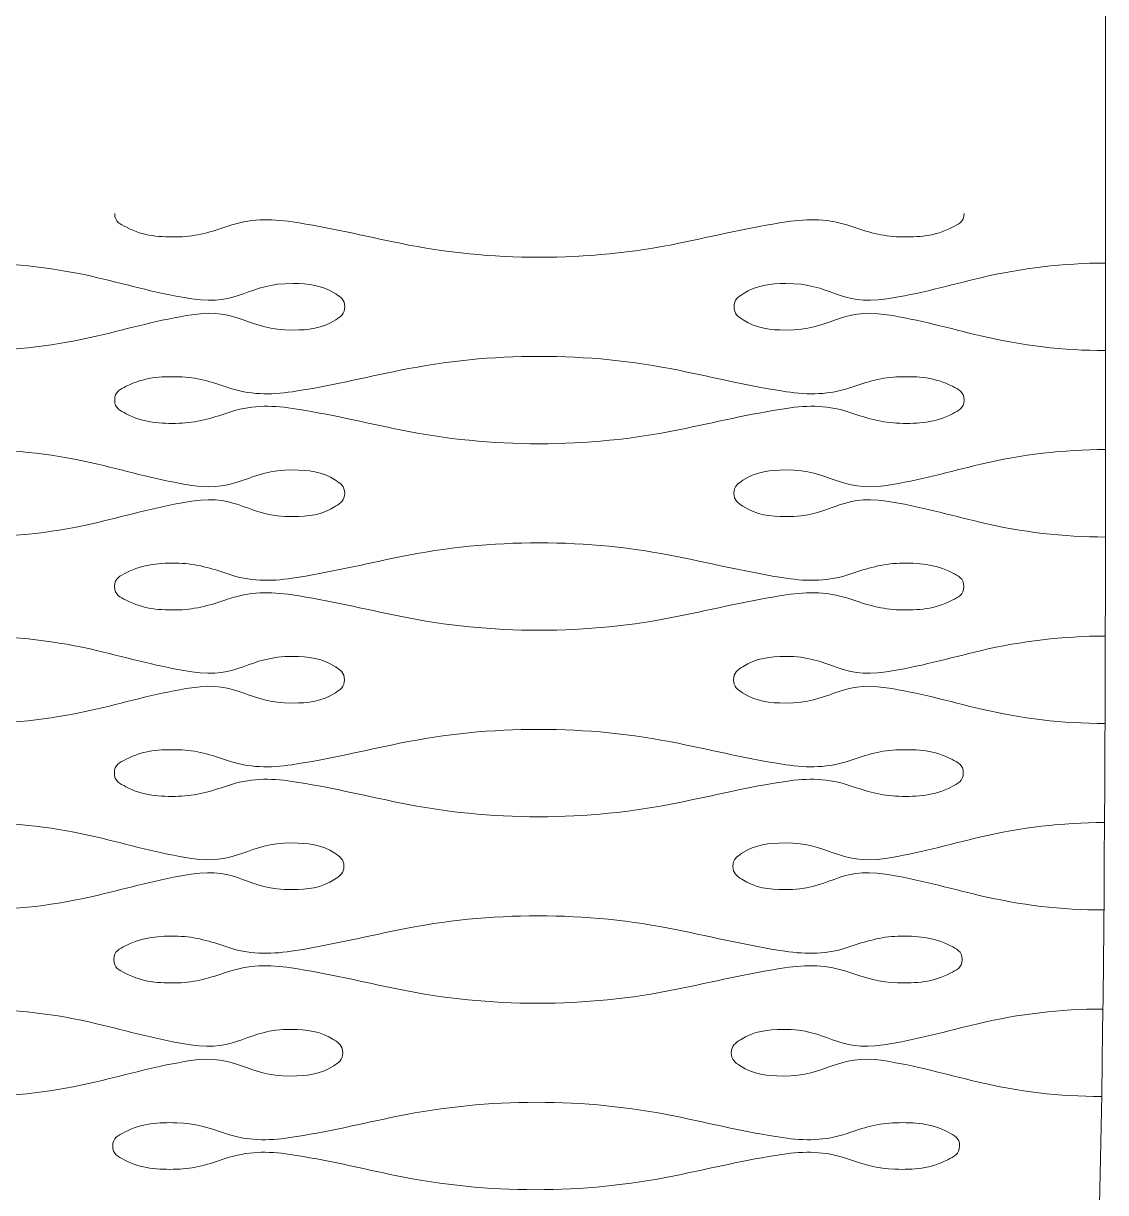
# Model space of a CAD drawing. Header units: centimetres. Extents: x -29.7 to 21.6, y -14.4 to 13.7.
# Drawn here: x -12.592 to -9.416, y -7.322 to -3.892 of the extents above; entities that cross this region are included whole.
import ezdxf

# ---------------------------------------------------------------- set-up
doc = ezdxf.new("R2010")
doc.units = ezdxf.units.CM
doc.header["$MEASUREMENT"] = 0
doc.layers.add('Layer 1', color=7, linetype='Continuous')

msp = doc.modelspace()

# ---------------------------------------------------------------- linework, layer by layer
at = {"layer": 'Layer 1', "color": 1, "lineweight": 9}
for points, knots in [([(-19.38621, -4.44965), (-19.38621, -4.44965), (-19.38621, -0.46166), (-19.38621, -0.46166), (-19.38621, -0.46166), (-19.38621, -0.46166), (-9.41625, -0.46166), (-9.41625, -0.46166), (-9.41625, -0.46166), (-9.41625, -0.46166), (-9.41625, -4.44965), (-9.41625, -4.44965)], [0, 0, 0, 0, 0.25, 0.25, 0.25, 0.25, 0.5, 0.5, 0.5, 0.5, 1, 1, 1, 1]), ([(-9.41625, -4.44965), (-9.41625, -7.29819), (-9.41625, -8.72246), (-9.66551, -10.14675), (-9.66551, -10.14675), (-9.91477, -11.57102), (-10.41326, -12.99531), (-12.40724, -14.41959)], [0, 0, 0, 0, 0.3333333, 0.3333333, 0.3333333, 0.3333333, 1, 1, 1, 1]), ([(-12.32417, -4.44965), (-12.32417, -4.47461), (-12.30775, -4.48057), (-12.29001, -4.48993), (-12.29001, -4.48993), (-12.23948, -4.51656), (-12.18989, -4.51916), (-12.1354, -4.51791), (-12.1354, -4.51791), (-12.08483, -4.51674), (-12.03908, -4.50281), (-11.99228, -4.48669), (-11.99228, -4.48669), (-11.92833, -4.46465), (-11.86824, -4.46431), (-11.80278, -4.47409), (-11.80278, -4.47409), (-11.69635, -4.49003), (-11.59201, -4.5154), (-11.48679, -4.53687), (-11.48679, -4.53687), (-11.35119, -4.56454), (-11.21628, -4.57787), (-11.07794, -4.57787)], [0, 0, 0, 0, 0.1428571, 0.1428571, 0.1428571, 0.1428571, 0.2857143, 0.2857143, 0.2857143, 0.2857143, 0.4285714, 0.4285714, 0.4285714, 0.4285714, 0.5714286, 0.5714286, 0.5714286, 0.5714286, 0.7142857, 0.7142857, 0.7142857, 0.7142857, 1, 1, 1, 1]), ([(-9.83168, -4.44965), (-9.83168, -4.47461), (-9.84811, -4.48057), (-9.86585, -4.48993), (-9.86585, -4.48993), (-9.91638, -4.51656), (-9.966, -4.51916), (-10.02049, -4.51791), (-10.02049, -4.51791), (-10.07102, -4.51674), (-10.11677, -4.50281), (-10.16358, -4.48669), (-10.16358, -4.48669), (-10.22753, -4.46465), (-10.28758, -4.46431), (-10.35305, -4.47409), (-10.35305, -4.47409), (-10.4595, -4.49003), (-10.56388, -4.5154), (-10.6691, -4.53687), (-10.6691, -4.53687), (-10.8047, -4.56454), (-10.9396, -4.57787), (-11.07794, -4.57787)], [0, 0, 0, 0, 0.1428571, 0.1428571, 0.1428571, 0.1428571, 0.2857143, 0.2857143, 0.2857143, 0.2857143, 0.4285714, 0.4285714, 0.4285714, 0.4285714, 0.5714286, 0.5714286, 0.5714286, 0.5714286, 0.7142857, 0.7142857, 0.7142857, 0.7142857, 1, 1, 1, 1]), ([(-12.7396, -4.59498), (-12.61503, -4.59498), (-12.49462, -4.60926), (-12.37347, -4.63795), (-12.37347, -4.63795), (-12.28163, -4.65966), (-12.191, -4.68573), (-12.09733, -4.70005), (-12.09733, -4.70005), (-11.95768, -4.72139), (-11.93399, -4.65333), (-11.80088, -4.65482), (-11.80088, -4.65482), (-11.75582, -4.65534), (-11.71569, -4.65894), (-11.67573, -4.68499), (-11.67573, -4.68499), (-11.66086, -4.69466), (-11.64915, -4.70263), (-11.64915, -4.72319)], [0, 0, 0, 0, 0.1666667, 0.1666667, 0.1666667, 0.1666667, 0.3333333, 0.3333333, 0.3333333, 0.3333333, 0.5, 0.5, 0.5, 0.5, 0.6666667, 0.6666667, 0.6666667, 0.6666667, 1, 1, 1, 1]), ([(-9.41629, -4.59498), (-9.54082, -4.59498), (-9.66127, -4.60926), (-9.78246, -4.63795), (-9.78246, -4.63795), (-9.87426, -4.65966), (-9.96485, -4.68573), (-10.05859, -4.70005), (-10.05859, -4.70005), (-10.19824, -4.72139), (-10.2219, -4.65333), (-10.355, -4.65482), (-10.355, -4.65482), (-10.40007, -4.65534), (-10.4402, -4.65894), (-10.4802, -4.68499), (-10.4802, -4.68499), (-10.49502, -4.69466), (-10.50677, -4.70263), (-10.50677, -4.72319)], [0, 0, 0, 0, 0.1666667, 0.1666667, 0.1666667, 0.1666667, 0.3333333, 0.3333333, 0.3333333, 0.3333333, 0.5, 0.5, 0.5, 0.5, 0.6666667, 0.6666667, 0.6666667, 0.6666667, 1, 1, 1, 1]), ([(-11.64915, -4.72319), (-11.64915, -4.74374), (-11.66086, -4.75173), (-11.67573, -4.7614), (-11.67573, -4.7614), (-11.71572, -4.78747), (-11.75588, -4.79107), (-11.80098, -4.79157), (-11.80098, -4.79157), (-11.93382, -4.79303), (-11.958, -4.72502), (-12.09737, -4.74636), (-12.09737, -4.74636), (-12.19107, -4.7607), (-12.28166, -4.78672), (-12.37347, -4.80844), (-12.37347, -4.80844), (-12.49462, -4.83711), (-12.61503, -4.85142), (-12.7396, -4.85142)], [0, 0, 0, 0, 0.1666667, 0.1666667, 0.1666667, 0.1666667, 0.3333333, 0.3333333, 0.3333333, 0.3333333, 0.5, 0.5, 0.5, 0.5, 0.6666667, 0.6666667, 0.6666667, 0.6666667, 1, 1, 1, 1]), ([(-10.50677, -4.72319), (-10.50677, -4.74374), (-10.49502, -4.75173), (-10.4802, -4.7614), (-10.4802, -4.7614), (-10.4402, -4.78747), (-10.40004, -4.79107), (-10.35494, -4.79157), (-10.35494, -4.79157), (-10.2221, -4.79303), (-10.19791, -4.72502), (-10.05849, -4.74636), (-10.05849, -4.74636), (-9.96485, -4.7607), (-9.87426, -4.78672), (-9.78246, -4.80844), (-9.78246, -4.80844), (-9.6613, -4.83713), (-9.54089, -4.85142), (-9.41633, -4.85142)], [0, 0, 0, 0, 0.1666667, 0.1666667, 0.1666667, 0.1666667, 0.3333333, 0.3333333, 0.3333333, 0.3333333, 0.5, 0.5, 0.5, 0.5, 0.6666667, 0.6666667, 0.6666667, 0.6666667, 1, 1, 1, 1]), ([(-12.32421, -4.99675), (-12.32421, -4.97179), (-12.30778, -4.96582), (-12.29004, -4.95647), (-12.29004, -4.95647), (-12.23948, -4.92983), (-12.18989, -4.92722), (-12.1354, -4.92849), (-12.1354, -4.92849), (-12.08483, -4.92967), (-12.03911, -4.94358), (-11.99234, -4.9597), (-11.99234, -4.9597), (-11.92836, -4.98174), (-11.86831, -4.98207), (-11.80284, -4.97228), (-11.80284, -4.97228), (-11.69638, -4.95635), (-11.59204, -4.93098), (-11.48681, -4.90951), (-11.48681, -4.90951), (-11.35122, -4.88186), (-11.21628, -4.86852), (-11.07797, -4.86852)], [0, 0, 0, 0, 0.1428571, 0.1428571, 0.1428571, 0.1428571, 0.2857143, 0.2857143, 0.2857143, 0.2857143, 0.4285714, 0.4285714, 0.4285714, 0.4285714, 0.5714286, 0.5714286, 0.5714286, 0.5714286, 0.7142857, 0.7142857, 0.7142857, 0.7142857, 1, 1, 1, 1]), ([(-9.83172, -4.99675), (-9.83172, -4.97179), (-9.84814, -4.96582), (-9.86592, -4.95647), (-9.86592, -4.95647), (-9.91645, -4.92983), (-9.96603, -4.92722), (-10.02052, -4.92849), (-10.02052, -4.92849), (-10.07109, -4.92967), (-10.11681, -4.94358), (-10.16361, -4.9597), (-10.16361, -4.9597), (-10.22756, -4.98174), (-10.28765, -4.98208), (-10.3531, -4.97228), (-10.3531, -4.97228), (-10.45957, -4.95635), (-10.56391, -4.93098), (-10.66913, -4.90951), (-10.66913, -4.90951), (-10.8047, -4.88186), (-10.93966, -4.86852), (-11.07797, -4.86852)], [0, 0, 0, 0, 0.1428571, 0.1428571, 0.1428571, 0.1428571, 0.2857143, 0.2857143, 0.2857143, 0.2857143, 0.4285714, 0.4285714, 0.4285714, 0.4285714, 0.5714286, 0.5714286, 0.5714286, 0.5714286, 0.7142857, 0.7142857, 0.7142857, 0.7142857, 1, 1, 1, 1]), ([(-12.32421, -4.99675), (-12.32421, -5.02172), (-12.30781, -5.02767), (-12.29004, -5.03702), (-12.29004, -5.03702), (-12.23954, -5.06366), (-12.18992, -5.06628), (-12.13544, -5.065), (-12.13544, -5.065), (-12.08487, -5.06384), (-12.03914, -5.04991), (-11.99234, -5.03379), (-11.99234, -5.03379), (-11.92836, -5.01177), (-11.86831, -5.01141), (-11.80284, -5.02121), (-11.80284, -5.02121), (-11.69641, -5.03715), (-11.5921, -5.06252), (-11.48688, -5.08397), (-11.48688, -5.08397), (-11.35129, -5.11165), (-11.21635, -5.12498), (-11.07808, -5.12498)], [0, 0, 0, 0, 0.1428571, 0.1428571, 0.1428571, 0.1428571, 0.2857143, 0.2857143, 0.2857143, 0.2857143, 0.4285714, 0.4285714, 0.4285714, 0.4285714, 0.5714286, 0.5714286, 0.5714286, 0.5714286, 0.7142857, 0.7142857, 0.7142857, 0.7142857, 1, 1, 1, 1]), ([(-9.83172, -4.99675), (-9.83178, -5.02172), (-9.84821, -5.02767), (-9.86594, -5.03702), (-9.86594, -5.03702), (-9.91648, -5.06366), (-9.96609, -5.06628), (-10.02059, -5.065), (-10.02059, -5.065), (-10.07115, -5.06384), (-10.11688, -5.04991), (-10.16365, -5.03379), (-10.16365, -5.03379), (-10.22763, -5.01175), (-10.28769, -5.01141), (-10.35314, -5.02121), (-10.35314, -5.02121), (-10.45961, -5.03715), (-10.56398, -5.06252), (-10.6692, -5.08397), (-10.6692, -5.08397), (-10.80476, -5.11165), (-10.93973, -5.12498), (-11.07808, -5.12498)], [0, 0, 0, 0, 0.1428571, 0.1428571, 0.1428571, 0.1428571, 0.2857143, 0.2857143, 0.2857143, 0.2857143, 0.4285714, 0.4285714, 0.4285714, 0.4285714, 0.5714286, 0.5714286, 0.5714286, 0.5714286, 0.7142857, 0.7142857, 0.7142857, 0.7142857, 1, 1, 1, 1]), ([(-12.73966, -5.14207), (-12.6151, -5.14207), (-12.49469, -5.15636), (-12.37356, -5.18505), (-12.37356, -5.18505), (-12.28176, -5.20677), (-12.19113, -5.23284), (-12.09746, -5.24713), (-12.09746, -5.24713), (-11.95778, -5.26849), (-11.93412, -5.20041), (-11.80098, -5.20193), (-11.80098, -5.20193), (-11.75598, -5.20243), (-11.71582, -5.20605), (-11.67586, -5.2321), (-11.67586, -5.2321), (-11.66106, -5.24177), (-11.64931, -5.24972), (-11.64931, -5.2703)], [0, 0, 0, 0, 0.1666667, 0.1666667, 0.1666667, 0.1666667, 0.3333333, 0.3333333, 0.3333333, 0.3333333, 0.5, 0.5, 0.5, 0.5, 0.6666667, 0.6666667, 0.6666667, 0.6666667, 1, 1, 1, 1]), ([(-9.41649, -5.14207), (-9.54108, -5.14207), (-9.66146, -5.15636), (-9.78265, -5.18505), (-9.78265, -5.18505), (-9.87449, -5.20677), (-9.96508, -5.23284), (-10.05881, -5.24713), (-10.05881, -5.24713), (-10.19846, -5.26848), (-10.22213, -5.20041), (-10.3552, -5.20193), (-10.3552, -5.20193), (-10.40027, -5.20243), (-10.44043, -5.20607), (-10.48042, -5.2321), (-10.48042, -5.2321), (-10.49524, -5.24177), (-10.50699, -5.24972), (-10.50703, -5.2703)], [0, 0, 0, 0, 0.1666667, 0.1666667, 0.1666667, 0.1666667, 0.3333333, 0.3333333, 0.3333333, 0.3333333, 0.5, 0.5, 0.5, 0.5, 0.6666667, 0.6666667, 0.6666667, 0.6666667, 1, 1, 1, 1]), ([(-11.64931, -5.2703), (-11.64931, -5.29084), (-11.66106, -5.29883), (-11.67589, -5.30847), (-11.67589, -5.30847), (-11.71592, -5.33458), (-11.75607, -5.33815), (-11.80118, -5.33866), (-11.80118, -5.33866), (-11.93402, -5.34015), (-11.9582, -5.27211), (-12.09753, -5.29347), (-12.09753, -5.29347), (-12.19123, -5.3078), (-12.28182, -5.33383), (-12.37363, -5.35555), (-12.37363, -5.35555), (-12.49475, -5.38424), (-12.6152, -5.39854), (-12.73973, -5.39854)], [0, 0, 0, 0, 0.1666667, 0.1666667, 0.1666667, 0.1666667, 0.3333333, 0.3333333, 0.3333333, 0.3333333, 0.5, 0.5, 0.5, 0.5, 0.6666667, 0.6666667, 0.6666667, 0.6666667, 1, 1, 1, 1]), ([(-10.50703, -5.2703), (-10.50703, -5.29084), (-10.49528, -5.29883), (-10.48049, -5.30847), (-10.48049, -5.30847), (-10.44049, -5.33458), (-10.40034, -5.33815), (-10.35527, -5.33866), (-10.35527, -5.33866), (-10.22236, -5.34015), (-10.19821, -5.27211), (-10.05881, -5.29347), (-10.05881, -5.29347), (-9.96514, -5.3078), (-9.87462, -5.33383), (-9.78285, -5.35555), (-9.78285, -5.35555), (-9.66169, -5.38424), (-9.54128, -5.39854), (-9.41675, -5.39854)], [0, 0, 0, 0, 0.1666667, 0.1666667, 0.1666667, 0.1666667, 0.3333333, 0.3333333, 0.3333333, 0.3333333, 0.5, 0.5, 0.5, 0.5, 0.6666667, 0.6666667, 0.6666667, 0.6666667, 1, 1, 1, 1]), ([(-12.32444, -5.54386), (-12.32444, -5.51888), (-12.308, -5.51292), (-12.29027, -5.50356), (-12.29027, -5.50356), (-12.23974, -5.47694), (-12.19012, -5.47432), (-12.13563, -5.47558), (-12.13563, -5.47558), (-12.08506, -5.47678), (-12.03934, -5.49067), (-11.99258, -5.50681), (-11.99258, -5.50681), (-11.92862, -5.52885), (-11.86856, -5.52917), (-11.80311, -5.51938), (-11.80311, -5.51938), (-11.69668, -5.50344), (-11.59234, -5.47809), (-11.48708, -5.45662), (-11.48708, -5.45662), (-11.35152, -5.42896), (-11.21662, -5.41563), (-11.07827, -5.41563)], [0, 0, 0, 0, 0.1428571, 0.1428571, 0.1428571, 0.1428571, 0.2857143, 0.2857143, 0.2857143, 0.2857143, 0.4285714, 0.4285714, 0.4285714, 0.4285714, 0.5714286, 0.5714286, 0.5714286, 0.5714286, 0.7142857, 0.7142857, 0.7142857, 0.7142857, 1, 1, 1, 1]), ([(-9.83227, -5.54386), (-9.83227, -5.51888), (-9.84866, -5.51294), (-9.8664, -5.50356), (-9.8664, -5.50356), (-9.9169, -5.47692), (-9.96652, -5.47432), (-10.02098, -5.47558), (-10.02098, -5.47558), (-10.07154, -5.47678), (-10.1173, -5.49067), (-10.16407, -5.50681), (-10.16407, -5.50681), (-10.22806, -5.52885), (-10.28811, -5.52919), (-10.35357, -5.51938), (-10.35357, -5.51938), (-10.45997, -5.50344), (-10.56427, -5.47809), (-10.66949, -5.45662), (-10.66949, -5.45662), (-10.80506, -5.42894), (-10.93997, -5.41563), (-11.07827, -5.41563)], [0, 0, 0, 0, 0.1428571, 0.1428571, 0.1428571, 0.1428571, 0.2857143, 0.2857143, 0.2857143, 0.2857143, 0.4285714, 0.4285714, 0.4285714, 0.4285714, 0.5714286, 0.5714286, 0.5714286, 0.5714286, 0.7142857, 0.7142857, 0.7142857, 0.7142857, 1, 1, 1, 1]), ([(-12.32444, -5.54386), (-12.32447, -5.5688), (-12.30807, -5.57478), (-12.29033, -5.58413), (-12.29033, -5.58413), (-12.23983, -5.61078), (-12.19021, -5.61337), (-12.13579, -5.61212), (-12.13579, -5.61212), (-12.08519, -5.61093), (-12.03944, -5.59702), (-11.99267, -5.58091), (-11.99267, -5.58091), (-11.92869, -5.55886), (-11.86863, -5.55852), (-11.80317, -5.5683), (-11.80317, -5.5683), (-11.69677, -5.58424), (-11.59246, -5.60961), (-11.48731, -5.63109), (-11.48731, -5.63109), (-11.35178, -5.65874), (-11.21691, -5.67209), (-11.07867, -5.67209)], [0, 0, 0, 0, 0.1428571, 0.1428571, 0.1428571, 0.1428571, 0.2857143, 0.2857143, 0.2857143, 0.2857143, 0.4285714, 0.4285714, 0.4285714, 0.4285714, 0.5714286, 0.5714286, 0.5714286, 0.5714286, 0.7142857, 0.7142857, 0.7142857, 0.7142857, 1, 1, 1, 1]), ([(-9.83227, -5.54386), (-9.83236, -5.56882), (-9.84876, -5.57478), (-9.86653, -5.58413), (-9.86653, -5.58413), (-9.9171, -5.61075), (-9.96671, -5.61337), (-10.02124, -5.61212), (-10.02124, -5.61212), (-10.07177, -5.61093), (-10.11747, -5.59704), (-10.1642, -5.58091), (-10.1642, -5.58091), (-10.22815, -5.55885), (-10.28821, -5.55852), (-10.35366, -5.5683), (-10.35366, -5.5683), (-10.46013, -5.58424), (-10.5645, -5.60961), (-10.66979, -5.63109), (-10.66979, -5.63109), (-10.80535, -5.65873), (-10.94032, -5.67209), (-11.07867, -5.67209)], [0, 0, 0, 0, 0.1428571, 0.1428571, 0.1428571, 0.1428571, 0.2857143, 0.2857143, 0.2857143, 0.2857143, 0.4285714, 0.4285714, 0.4285714, 0.4285714, 0.5714286, 0.5714286, 0.5714286, 0.5714286, 0.7142857, 0.7142857, 0.7142857, 0.7142857, 1, 1, 1, 1]), ([(-12.73992, -5.68918), (-12.61546, -5.68918), (-12.49505, -5.70347), (-12.37392, -5.73214), (-12.37392, -5.73214), (-12.28218, -5.75387), (-12.19163, -5.77994), (-12.09799, -5.79426), (-12.09799, -5.79426), (-11.95831, -5.81561), (-11.93467, -5.74752), (-11.80154, -5.74903), (-11.80154, -5.74903), (-11.75654, -5.74955), (-11.71638, -5.75313), (-11.67644, -5.7792), (-11.67644, -5.7792), (-11.66165, -5.78887), (-11.64994, -5.79686), (-11.64997, -5.8174)], [0, 0, 0, 0, 0.1666667, 0.1666667, 0.1666667, 0.1666667, 0.3333333, 0.3333333, 0.3333333, 0.3333333, 0.5, 0.5, 0.5, 0.5, 0.6666667, 0.6666667, 0.6666667, 0.6666667, 1, 1, 1, 1]), ([(-9.41737, -5.68918), (-9.54194, -5.68918), (-9.66238, -5.70347), (-9.7836, -5.73214), (-9.7836, -5.73214), (-9.87544, -5.75387), (-9.96607, -5.77994), (-10.05983, -5.79426), (-10.05983, -5.79426), (-10.19938, -5.81558), (-10.22305, -5.74752), (-10.35605, -5.74903), (-10.35605, -5.74903), (-10.40112, -5.74955), (-10.44128, -5.75315), (-10.48127, -5.7792), (-10.48127, -5.7792), (-10.4961, -5.78887), (-10.50788, -5.79682), (-10.50792, -5.8174)], [0, 0, 0, 0, 0.1666667, 0.1666667, 0.1666667, 0.1666667, 0.3333333, 0.3333333, 0.3333333, 0.3333333, 0.5, 0.5, 0.5, 0.5, 0.6666667, 0.6666667, 0.6666667, 0.6666667, 1, 1, 1, 1]), ([(-11.64997, -5.8174), (-11.64997, -5.83797), (-11.66176, -5.84594), (-11.67658, -5.85559), (-11.67658, -5.85559), (-11.71661, -5.88168), (-11.75677, -5.88526), (-11.80186, -5.88576), (-11.80186, -5.88576), (-11.93464, -5.88724), (-11.95879, -5.81923), (-12.09812, -5.84057), (-12.09812, -5.84057), (-12.19179, -5.85489), (-12.28238, -5.88093), (-12.37418, -5.90265), (-12.37418, -5.90265), (-12.49532, -5.93132), (-12.61569, -5.94563), (-12.74022, -5.94563)], [0, 0, 0, 0, 0.1666667, 0.1666667, 0.1666667, 0.1666667, 0.3333333, 0.3333333, 0.3333333, 0.3333333, 0.5, 0.5, 0.5, 0.5, 0.6666667, 0.6666667, 0.6666667, 0.6666667, 1, 1, 1, 1]), ([(-10.50792, -5.8174), (-10.50798, -5.83795), (-10.4963, -5.84592), (-10.48147, -5.85559), (-10.48147, -5.85559), (-10.44151, -5.88171), (-10.40135, -5.88526), (-10.35628, -5.88576), (-10.35628, -5.88576), (-10.22344, -5.88724), (-10.19932, -5.8192), (-10.05986, -5.84057), (-10.05986, -5.84057), (-9.96626, -5.85489), (-9.8758, -5.88093), (-9.78412, -5.90265), (-9.78412, -5.90265), (-9.66303, -5.93134), (-9.54269, -5.94563), (-9.41822, -5.94563)], [0, 0, 0, 0, 0.1666667, 0.1666667, 0.1666667, 0.1666667, 0.3333333, 0.3333333, 0.3333333, 0.3333333, 0.5, 0.5, 0.5, 0.5, 0.6666667, 0.6666667, 0.6666667, 0.6666667, 1, 1, 1, 1]), ([(-12.32519, -6.09094), (-12.32516, -6.06599), (-12.30873, -6.06001), (-12.29099, -6.05066), (-12.29099, -6.05066), (-12.24042, -6.02404), (-12.19084, -6.02142), (-12.13638, -6.02268), (-12.13638, -6.02268), (-12.08585, -6.02386), (-12.04016, -6.03779), (-11.99339, -6.05389), (-11.99339, -6.05389), (-11.92948, -6.07596), (-11.86942, -6.07627), (-11.80402, -6.06649), (-11.80402, -6.06649), (-11.69755, -6.05055), (-11.59322, -6.02519), (-11.48799, -6.00372), (-11.48799, -6.00372), (-11.35248, -5.97607), (-11.21757, -5.96274), (-11.07926, -5.96274)], [0, 0, 0, 0, 0.1428571, 0.1428571, 0.1428571, 0.1428571, 0.2857143, 0.2857143, 0.2857143, 0.2857143, 0.4285714, 0.4285714, 0.4285714, 0.4285714, 0.5714286, 0.5714286, 0.5714286, 0.5714286, 0.7142857, 0.7142857, 0.7142857, 0.7142857, 1, 1, 1, 1]), ([(-9.8339, -6.09094), (-9.83381, -6.066), (-9.8502, -6.06004), (-9.86791, -6.05066), (-9.86791, -6.05066), (-9.91841, -6.02401), (-9.96796, -6.02142), (-10.02239, -6.02268), (-10.02239, -6.02268), (-10.07299, -6.02386), (-10.11871, -6.03779), (-10.16551, -6.05389), (-10.16551, -6.05389), (-10.22946, -6.07592), (-10.28952, -6.07627), (-10.35494, -6.06649), (-10.35494, -6.06649), (-10.46128, -6.05055), (-10.56555, -6.02519), (-10.67067, -6.00372), (-10.67067, -6.00372), (-10.80613, -5.97607), (-10.94104, -5.96274), (-11.07926, -5.96274)], [0, 0, 0, 0, 0.1428571, 0.1428571, 0.1428571, 0.1428571, 0.2857143, 0.2857143, 0.2857143, 0.2857143, 0.4285714, 0.4285714, 0.4285714, 0.4285714, 0.5714286, 0.5714286, 0.5714286, 0.5714286, 0.7142857, 0.7142857, 0.7142857, 0.7142857, 1, 1, 1, 1]), ([(-12.32519, -6.09094), (-12.32526, -6.11588), (-12.30886, -6.12186), (-12.29115, -6.13123), (-12.29115, -6.13123), (-12.24065, -6.15791), (-12.19113, -6.16049), (-12.13671, -6.15921), (-12.13671, -6.15921), (-12.08611, -6.15803), (-12.04039, -6.1441), (-11.99358, -6.128), (-11.99358, -6.128), (-11.92963, -6.10598), (-11.86958, -6.1056), (-11.80415, -6.11542), (-11.80415, -6.11542), (-11.69785, -6.13133), (-11.59368, -6.15672), (-11.48855, -6.17819), (-11.48855, -6.17819), (-11.35312, -6.20584), (-11.21834, -6.21917), (-11.08017, -6.21917)], [0, 0, 0, 0, 0.1428571, 0.1428571, 0.1428571, 0.1428571, 0.2857143, 0.2857143, 0.2857143, 0.2857143, 0.4285714, 0.4285714, 0.4285714, 0.4285714, 0.5714286, 0.5714286, 0.5714286, 0.5714286, 0.7142857, 0.7142857, 0.7142857, 0.7142857, 1, 1, 1, 1]), ([(-9.8339, -6.09094), (-9.83403, -6.11595), (-9.8505, -6.12186), (-9.8683, -6.13123), (-9.8683, -6.13123), (-9.9189, -6.15782), (-9.96849, -6.16049), (-10.02301, -6.15921), (-10.02301, -6.15921), (-10.07351, -6.15803), (-10.11917, -6.14414), (-10.16583, -6.128), (-10.16583, -6.128), (-10.22976, -6.10591), (-10.28975, -6.10564), (-10.35517, -6.11542), (-10.35517, -6.11542), (-10.46167, -6.13136), (-10.5661, -6.15672), (-10.67135, -6.17819), (-10.67135, -6.17819), (-10.80692, -6.20584), (-10.94186, -6.21917), (-11.08017, -6.21917)], [0, 0, 0, 0, 0.1428571, 0.1428571, 0.1428571, 0.1428571, 0.2857143, 0.2857143, 0.2857143, 0.2857143, 0.4285714, 0.4285714, 0.4285714, 0.4285714, 0.5714286, 0.5714286, 0.5714286, 0.5714286, 0.7142857, 0.7142857, 0.7142857, 0.7142857, 1, 1, 1, 1]), ([(-12.74074, -6.23627), (-12.61631, -6.23627), (-12.49603, -6.25055), (-12.37497, -6.27924), (-12.37497, -6.27924), (-12.28329, -6.30098), (-12.19286, -6.32703), (-12.09927, -6.34134), (-12.09927, -6.34134), (-11.95958, -6.36272), (-11.93605, -6.29461), (-11.80288, -6.29613), (-11.80288, -6.29613), (-11.75791, -6.29666), (-11.71785, -6.3002), (-11.67795, -6.3263), (-11.67795, -6.3263), (-11.66316, -6.33598), (-11.65148, -6.34397), (-11.65154, -6.36449)], [0, 0, 0, 0, 0.1666667, 0.1666667, 0.1666667, 0.1666667, 0.3333333, 0.3333333, 0.3333333, 0.3333333, 0.5, 0.5, 0.5, 0.5, 0.6666667, 0.6666667, 0.6666667, 0.6666667, 1, 1, 1, 1]), ([(-9.41973, -6.23627), (-9.54432, -6.23627), (-9.66473, -6.25059), (-9.78593, -6.27924), (-9.78593, -6.27924), (-9.87783, -6.30098), (-9.96849, -6.32703), (-10.06225, -6.34134), (-10.06225, -6.34134), (-10.2017, -6.36265), (-10.22527, -6.29461), (-10.35818, -6.29613), (-10.35818, -6.29613), (-10.40325, -6.29666), (-10.44341, -6.30028), (-10.48343, -6.3263), (-10.48343, -6.3263), (-10.49825, -6.33595), (-10.51003, -6.3439), (-10.51021, -6.36449)], [0, 0, 0, 0, 0.1666667, 0.1666667, 0.1666667, 0.1666667, 0.3333333, 0.3333333, 0.3333333, 0.3333333, 0.5, 0.5, 0.5, 0.5, 0.6666667, 0.6666667, 0.6666667, 0.6666667, 1, 1, 1, 1]), ([(-11.65154, -6.36449), (-11.65164, -6.38507), (-11.66342, -6.39302), (-11.67825, -6.40269), (-11.67825, -6.40269), (-11.71827, -6.42874), (-11.75843, -6.43236), (-11.80354, -6.43286), (-11.80354, -6.43286), (-11.93621, -6.43433), (-11.96027, -6.36635), (-12.0995, -6.38766), (-12.0995, -6.38766), (-12.19313, -6.40199), (-12.28369, -6.42801), (-12.37549, -6.44974), (-12.37549, -6.44974), (-12.49659, -6.47841), (-12.61687, -6.49272), (-12.74136, -6.49272)], [0, 0, 0, 0, 0.1666667, 0.1666667, 0.1666667, 0.1666667, 0.3333333, 0.3333333, 0.3333333, 0.3333333, 0.5, 0.5, 0.5, 0.5, 0.6666667, 0.6666667, 0.6666667, 0.6666667, 1, 1, 1, 1]), ([(-10.51021, -6.36449), (-10.5103, -6.38502), (-10.49865, -6.393), (-10.48389, -6.40269), (-10.48389, -6.40269), (-10.44399, -6.42885), (-10.40387, -6.43236), (-10.3589, -6.43286), (-10.3589, -6.43286), (-10.22596, -6.43434), (-10.20197, -6.36625), (-10.06248, -6.38766), (-10.06248, -6.38766), (-9.96904, -6.40199), (-9.87867, -6.42801), (-9.7871, -6.44974), (-9.7871, -6.44974), (-9.66617, -6.47845), (-9.54596, -6.49272), (-9.42163, -6.49272)], [0, 0, 0, 0, 0.1666667, 0.1666667, 0.1666667, 0.1666667, 0.3333333, 0.3333333, 0.3333333, 0.3333333, 0.5, 0.5, 0.5, 0.5, 0.6666667, 0.6666667, 0.6666667, 0.6666667, 1, 1, 1, 1]), ([(-12.32682, -6.63805), (-12.32676, -6.61309), (-12.31036, -6.60712), (-12.29259, -6.59776), (-12.29259, -6.59776), (-12.24209, -6.57115), (-12.19254, -6.56852), (-12.13812, -6.56977), (-12.13812, -6.56977), (-12.08758, -6.57095), (-12.04196, -6.58486), (-11.99528, -6.60098), (-11.99528, -6.60098), (-11.93137, -6.62307), (-11.87141, -6.62336), (-11.80605, -6.61358), (-11.80605, -6.61358), (-11.69965, -6.59764), (-11.59534, -6.57229), (-11.49013, -6.55081), (-11.49013, -6.55081), (-11.35466, -6.52315), (-11.21982, -6.50983), (-11.08157, -6.50983)], [0, 0, 0, 0, 0.1428571, 0.1428571, 0.1428571, 0.1428571, 0.2857143, 0.2857143, 0.2857143, 0.2857143, 0.4285714, 0.4285714, 0.4285714, 0.4285714, 0.5714286, 0.5714286, 0.5714286, 0.5714286, 0.7142857, 0.7142857, 0.7142857, 0.7142857, 1, 1, 1, 1]), ([(-9.83757, -6.63805), (-9.83741, -6.61312), (-9.85371, -6.60713), (-9.87142, -6.59776), (-9.87142, -6.59776), (-9.92181, -6.57106), (-9.97133, -6.56852), (-10.0257, -6.56977), (-10.0257, -6.56977), (-10.07626, -6.57095), (-10.12198, -6.58488), (-10.16879, -6.60098), (-10.16879, -6.60098), (-10.2327, -6.62299), (-10.29272, -6.62338), (-10.35811, -6.61358), (-10.35811, -6.61358), (-10.46435, -6.59764), (-10.56843, -6.57229), (-10.67342, -6.55081), (-10.67342, -6.55081), (-10.80875, -6.52314), (-10.94349, -6.50983), (-11.08157, -6.50983)], [0, 0, 0, 0, 0.1428571, 0.1428571, 0.1428571, 0.1428571, 0.2857143, 0.2857143, 0.2857143, 0.2857143, 0.4285714, 0.4285714, 0.4285714, 0.4285714, 0.5714286, 0.5714286, 0.5714286, 0.5714286, 0.7142857, 0.7142857, 0.7142857, 0.7142857, 1, 1, 1, 1]), ([(-12.32682, -6.63805), (-12.32699, -6.66294), (-12.31066, -6.66896), (-12.29298, -6.67832), (-12.29298, -6.67832), (-12.24255, -6.70499), (-12.1931, -6.70756), (-12.13877, -6.70629), (-12.13877, -6.70629), (-12.08817, -6.70512), (-12.04245, -6.69118), (-11.99565, -6.67508), (-11.99565, -6.67508), (-11.93177, -6.65309), (-11.87174, -6.65269), (-11.80635, -6.66251), (-11.80635, -6.66251), (-11.70018, -6.67841), (-11.59616, -6.7038), (-11.49124, -6.72525), (-11.49124, -6.72525), (-11.356, -6.75294), (-11.22142, -6.76626), (-11.08341, -6.76626)], [0, 0, 0, 0, 0.1428571, 0.1428571, 0.1428571, 0.1428571, 0.2857143, 0.2857143, 0.2857143, 0.2857143, 0.4285714, 0.4285714, 0.4285714, 0.4285714, 0.5714286, 0.5714286, 0.5714286, 0.5714286, 0.7142857, 0.7142857, 0.7142857, 0.7142857, 1, 1, 1, 1]), ([(-9.83757, -6.63805), (-9.83786, -6.66303), (-9.85439, -6.66896), (-9.87223, -6.67832), (-9.87223, -6.67832), (-9.92279, -6.70482), (-9.97241, -6.70756), (-10.02697, -6.70629), (-10.02697, -6.70629), (-10.07738, -6.70512), (-10.12286, -6.69123), (-10.16944, -6.67508), (-10.16944, -6.67508), (-10.23329, -6.65297), (-10.29324, -6.65272), (-10.35854, -6.66251), (-10.35854, -6.66251), (-10.46507, -6.67845), (-10.56948, -6.7038), (-10.67483, -6.72525), (-10.67483, -6.72525), (-10.81029, -6.75289), (-10.9452, -6.76626), (-11.08341, -6.76626)], [0, 0, 0, 0, 0.1428571, 0.1428571, 0.1428571, 0.1428571, 0.2857143, 0.2857143, 0.2857143, 0.2857143, 0.4285714, 0.4285714, 0.4285714, 0.4285714, 0.5714286, 0.5714286, 0.5714286, 0.5714286, 0.7142857, 0.7142857, 0.7142857, 0.7142857, 1, 1, 1, 1]), ([(-12.74241, -6.78334), (-12.61814, -6.78334), (-12.49799, -6.79761), (-12.37714, -6.82632), (-12.37714, -6.82632), (-12.28562, -6.84804), (-12.19532, -6.8741), (-12.10192, -6.88842), (-12.10192, -6.88842), (-11.96217, -6.90984), (-11.9389, -6.84168), (-11.80573, -6.8432), (-11.80573, -6.8432), (-11.76082, -6.84372), (-11.72083, -6.84725), (-11.68103, -6.87338), (-11.68103, -6.87338), (-11.66627, -6.88305), (-11.65465, -6.89107), (-11.65481, -6.91155)], [0, 0, 0, 0, 0.1666667, 0.1666667, 0.1666667, 0.1666667, 0.3333333, 0.3333333, 0.3333333, 0.3333333, 0.5, 0.5, 0.5, 0.5, 0.6666667, 0.6666667, 0.6666667, 0.6666667, 1, 1, 1, 1]), ([(-9.42476, -6.78334), (-9.5493, -6.78334), (-9.66967, -6.79768), (-9.79084, -6.82632), (-9.79084, -6.82632), (-9.88277, -6.84803), (-9.97346, -6.87408), (-10.06726, -6.88842), (-10.06726, -6.88842), (-10.20648, -6.90971), (-10.22985, -6.84168), (-10.36259, -6.8432), (-10.36259, -6.8432), (-10.40767, -6.84372), (-10.44783, -6.84743), (-10.48785, -6.87338), (-10.48785, -6.87338), (-10.50271, -6.88301), (-10.51456, -6.89097), (-10.51478, -6.91155)], [0, 0, 0, 0, 0.1666667, 0.1666667, 0.1666667, 0.1666667, 0.3333333, 0.3333333, 0.3333333, 0.3333333, 0.5, 0.5, 0.5, 0.5, 0.6666667, 0.6666667, 0.6666667, 0.6666667, 1, 1, 1, 1]), ([(-11.65481, -6.91155), (-11.65495, -6.93214), (-11.66676, -6.94009), (-11.68158, -6.94975), (-11.68158, -6.94975), (-11.72162, -6.97575), (-11.76174, -6.97942), (-11.80684, -6.9799), (-11.80684, -6.9799), (-11.93932, -6.9814), (-11.96325, -6.91342), (-12.10231, -6.93471), (-12.10231, -6.93471), (-12.19588, -6.94906), (-12.2864, -6.97508), (-12.37811, -6.9968), (-12.37811, -6.9968), (-12.49908, -7.02547), (-12.61929, -7.03978), (-12.74363, -7.03978)], [0, 0, 0, 0, 0.1666667, 0.1666667, 0.1666667, 0.1666667, 0.3333333, 0.3333333, 0.3333333, 0.3333333, 0.5, 0.5, 0.5, 0.5, 0.6666667, 0.6666667, 0.6666667, 0.6666667, 1, 1, 1, 1]), ([(-10.51478, -6.91155), (-10.51501, -6.93202), (-10.50343, -6.94004), (-10.4887, -6.94975), (-10.4887, -6.94975), (-10.4489, -6.97594), (-10.40895, -6.97942), (-10.36408, -6.9799), (-10.36408, -6.9799), (-10.23107, -6.98141), (-10.20727, -6.91327), (-10.06775, -6.93471), (-10.06775, -6.93471), (-9.9745, -6.94905), (-9.8844, -6.97507), (-9.79309, -6.9968), (-9.79309, -6.9968), (-9.67239, -7.02551), (-9.55247, -7.03978), (-9.42837, -7.03978)], [0, 0, 0, 0, 0.1666667, 0.1666667, 0.1666667, 0.1666667, 0.3333333, 0.3333333, 0.3333333, 0.3333333, 0.5, 0.5, 0.5, 0.5, 0.6666667, 0.6666667, 0.6666667, 0.6666667, 1, 1, 1, 1]), ([(-12.33006, -7.18509), (-12.3299, -7.16014), (-12.31354, -7.15417), (-12.29577, -7.14481), (-12.29577, -7.14481), (-12.2453, -7.11821), (-12.19578, -7.11556), (-12.14142, -7.11683), (-12.14142, -7.11683), (-12.09099, -7.11801), (-12.04546, -7.1319), (-11.99892, -7.14804), (-11.99892, -7.14804), (-11.93513, -7.17012), (-11.87527, -7.17041), (-11.81001, -7.16062), (-11.81001, -7.16062), (-11.70368, -7.14469), (-11.59944, -7.11934), (-11.49435, -7.09788), (-11.49435, -7.09788), (-11.35898, -7.07022), (-11.22424, -7.05688), (-11.08616, -7.05688)], [0, 0, 0, 0, 0.1428571, 0.1428571, 0.1428571, 0.1428571, 0.2857143, 0.2857143, 0.2857143, 0.2857143, 0.4285714, 0.4285714, 0.4285714, 0.4285714, 0.5714286, 0.5714286, 0.5714286, 0.5714286, 0.7142857, 0.7142857, 0.7142857, 0.7142857, 1, 1, 1, 1]), ([(-9.8447, -7.18509), (-9.84435, -7.16024), (-9.86058, -7.15419), (-9.87822, -7.14481), (-9.87822, -7.14481), (-9.92849, -7.11805), (-9.97784, -7.11556), (-10.03207, -7.11683), (-10.03207, -7.11683), (-10.08264, -7.11802), (-10.12836, -7.13195), (-10.17517, -7.14804), (-10.17517, -7.14804), (-10.23898, -7.17), (-10.29894, -7.17046), (-10.3643, -7.16062), (-10.3643, -7.16062), (-10.47024, -7.14469), (-10.57403, -7.11934), (-10.67879, -7.09788), (-10.67879, -7.09788), (-10.81386, -7.07017), (-10.94831, -7.05688), (-11.08616, -7.05688)], [0, 0, 0, 0, 0.1428571, 0.1428571, 0.1428571, 0.1428571, 0.2857143, 0.2857143, 0.2857143, 0.2857143, 0.4285714, 0.4285714, 0.4285714, 0.4285714, 0.5714286, 0.5714286, 0.5714286, 0.5714286, 0.7142857, 0.7142857, 0.7142857, 0.7142857, 1, 1, 1, 1]), ([(-12.33006, -7.18509), (-12.33033, -7.20994), (-12.31406, -7.21599), (-12.29642, -7.22536), (-12.29642, -7.22536), (-12.24615, -7.25208), (-12.19683, -7.2546), (-12.1426, -7.25332), (-12.1426, -7.25332), (-12.09207, -7.25215), (-12.04635, -7.23822), (-11.99961, -7.22213), (-11.99961, -7.22213), (-11.93576, -7.20017), (-11.87583, -7.19972), (-11.8105, -7.20955), (-11.8105, -7.20955), (-11.70466, -7.22547), (-11.60094, -7.2508), (-11.49634, -7.2723), (-11.49634, -7.2723), (-11.36143, -7.29996), (-11.22719, -7.31328), (-11.0895, -7.31328)], [0, 0, 0, 0, 0.1428571, 0.1428571, 0.1428571, 0.1428571, 0.2857143, 0.2857143, 0.2857143, 0.2857143, 0.4285714, 0.4285714, 0.4285714, 0.4285714, 0.5714286, 0.5714286, 0.5714286, 0.5714286, 0.7142857, 0.7142857, 0.7142857, 0.7142857, 1, 1, 1, 1]), ([(-9.8447, -7.18509), (-9.84526, -7.2101), (-9.86179, -7.21603), (-9.87966, -7.22536), (-9.87966, -7.22536), (-9.93026, -7.25178), (-9.97991, -7.2546), (-10.03443, -7.25332), (-10.03443, -7.25332), (-10.08467, -7.25216), (-10.13, -7.23829), (-10.1764, -7.22213), (-10.1764, -7.22213), (-10.2401, -7.19994), (-10.29989, -7.19979), (-10.36506, -7.20955), (-10.36506, -7.20955), (-10.47159, -7.22549), (-10.57602, -7.25083), (-10.68131, -7.2723), (-10.68131, -7.2723), (-10.81668, -7.29988), (-10.95139, -7.31328), (-11.0895, -7.31328)], [0, 0, 0, 0, 0.1428571, 0.1428571, 0.1428571, 0.1428571, 0.2857143, 0.2857143, 0.2857143, 0.2857143, 0.4285714, 0.4285714, 0.4285714, 0.4285714, 0.5714286, 0.5714286, 0.5714286, 0.5714286, 0.7142857, 0.7142857, 0.7142857, 0.7142857, 1, 1, 1, 1])]:
    msp.add_open_spline(points, degree=3, knots=knots, dxfattribs=at)

doc.saveas('drawing.dxf')
